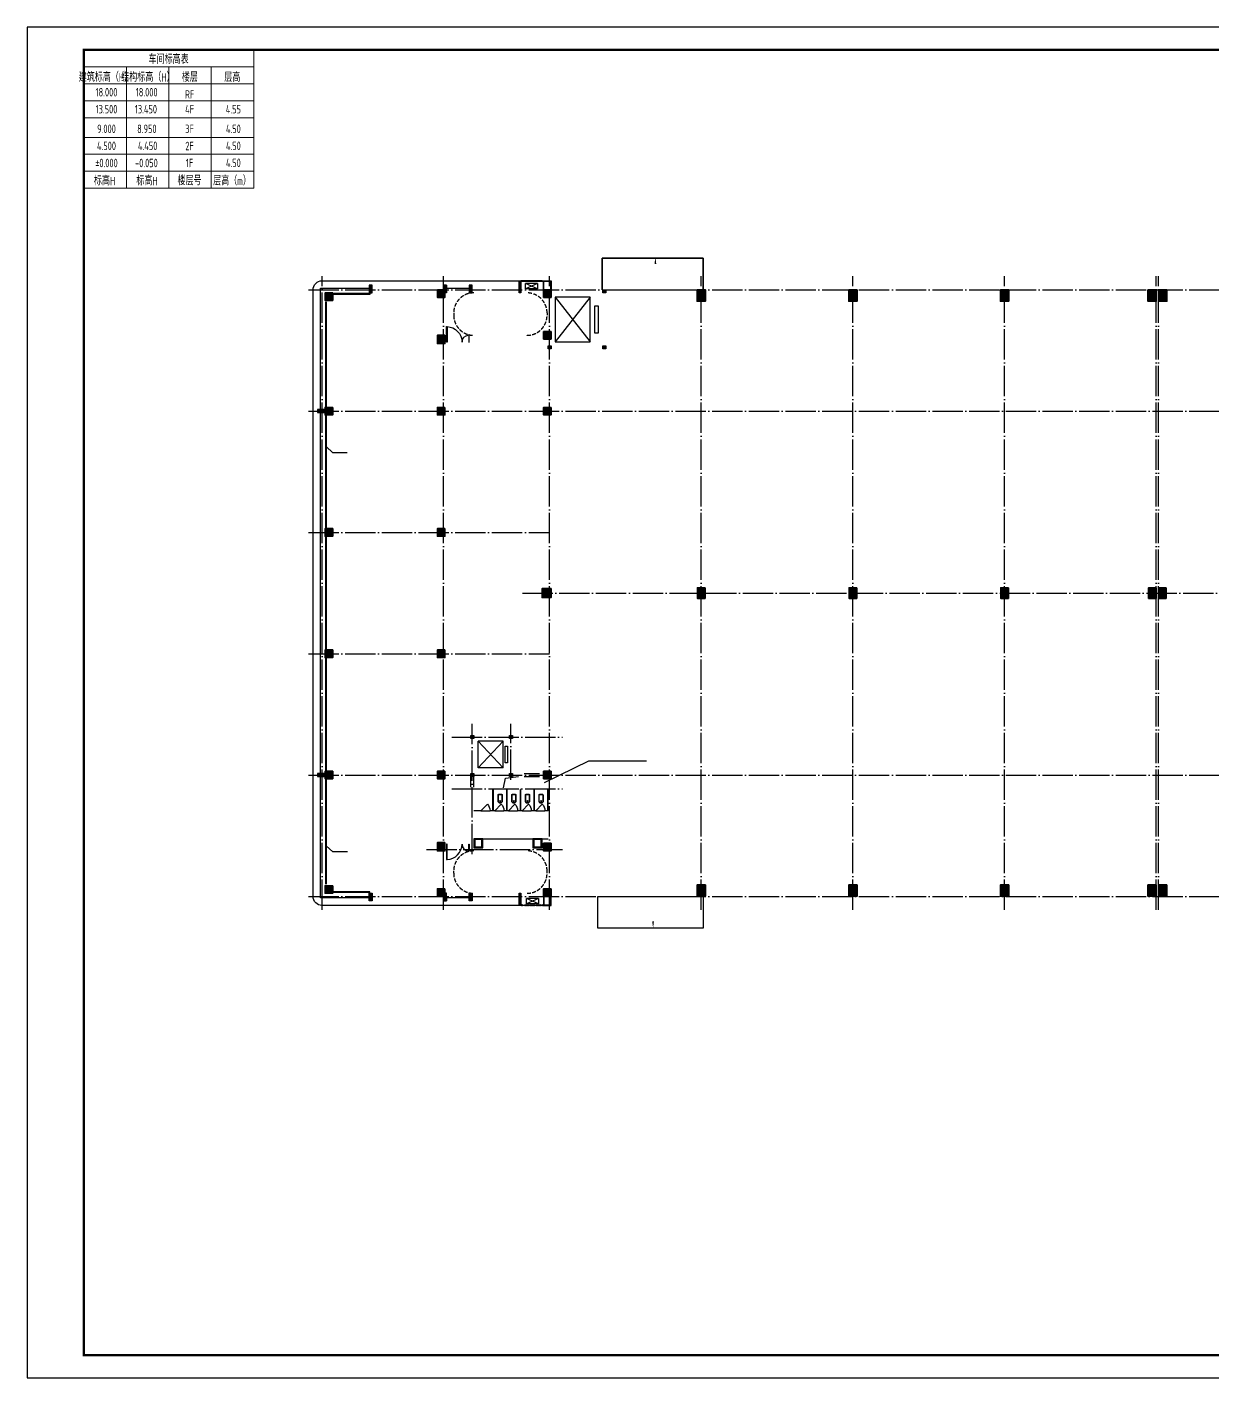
# Model space of a CAD drawing. Extents: x -1041549 to 749950, y -354245 to 17554.
# Drawn here: x 125569 to 203768, y -173636 to -84536 of the extents above; entities that cross this region are included whole.
import ezdxf
from ezdxf.enums import TextEntityAlignment as Align

# ---------------------------------------------------------------- set-up
doc = ezdxf.new("R2010")
doc.units = 0
doc.header["$LTSCALE"] = 1000
doc.header["$MEASUREMENT"] = 0
doc.linetypes.add('DASH', pattern=[0.35, 0.25, -0.1])
doc.linetypes.add('DOTE', pattern=[2.42, 2, -0.2, 0.02, -0.2])
for name, color, linetype in [('3T_GLASS', 5, 'Continuous'), ('AC', 252, 'Continuous'), ('DIM_SYMB', 3, 'Continuous'), ('DOTE', 1, 'Continuous'), ('EVTR', 2, 'Continuous'), ('K+T', 252, 'Continuous'), ('LATRINE', 6, 'Continuous'), ('PUB_DIM', 3, 'Continuous'), ('PUB_TITLE', 4, 'Continuous'), ('WALL', 4, 'Continuous'), ('WINDOW', 3, 'Continuous'), ('填充', 8, 'Continuous')]:
    doc.layers.add(name, color=color, linetype=linetype)
for name, color, linetype, lineweight in [('A-ANNO-TABS', 46, 'Continuous', 9), ('A-ANNO-TABS-TEXT', 7, 'Continuous', 15), ('砼柱', 2, 'Continuous', 35)]:
    doc.layers.add(name, color=color, linetype=linetype, lineweight=lineweight)
doc.styles.add('3-100', font='tssdeng.shx', dxfattribs={"width": 0.6, "bigfont": 'hztxt.shx'})

# ---------------------------------------------------------------- blocks, each defined once
blk = doc.blocks.new('A$C58C370F3')
at = {"layer": 'K+T'}
for points in [[(465, 138), (59, 138, 0.388189), (0, 88), (0, -88, 0.388189), (59, -138), (465, -138, 0.97895)], [(465, 118), (58, 118, 0.382017), (20, 86), (20, -86, 0.382017), (58, -118), (465, -118, 0.977255)]]:
    blk.add_lwpolyline(points, format="xyb", close=True, dxfattribs=at)
blk.add_circle((462, 0), 40, dxfattribs=at)
blk = doc.blocks.new('$DorLib2D$00000114')
at = {"color": 0}
blk.add_line((0.5, 0), (-0.21, 0.71), dxfattribs=at)
blk.add_arc((0.5, 0), 1, 135, 180, dxfattribs=at)
blk = doc.blocks.new('A$C03CD7C06')
at = {"layer": 'K+T'}
for p, q in [((-350, 1410), (-460, 1410)), ((-460, 1410), (-460, 0)), ((-440, 1390), (-350, 1390)), ((-440, 1390), (-440, 0)), ((-350, 1410), (250, 1410)), ((-350, 1390), (-350, 1410)), ((460, 1410), (250, 1410)), ((250, 1410), (250, 1390)), ((250, 1390), (440, 1390)), ((440, 1390), (440, 0)), ((460, 1410), (460, 0)), ((-440, 0), (-460, 0)), ((460, 0), (440, 0))]:
    blk.add_line(p, q, dxfattribs=at)
at = {"layer": 'K+T', "xscale": 600, "yscale": 600, "zscale": -600, "rotation": 180}
blk.add_blockref('$DorLib2D$00000114', (-50, 1400), dxfattribs=at)
at = {"layer": 'K+T', "rotation": 90}
blk.add_blockref('A$C58C370F3', (0, 310), dxfattribs=at)
blk = doc.blocks.new('A$C545B6328')
at = {"layer": 'AC'}
for p, q in [((400, 450), (-400, 450)), ((-400, 450), (-400, 100)), ((400, 450), (-400, 100)), ((400, 100), (-400, 450)), ((400, 100), (-400, 100)), ((400, 100), (400, 450))]:
    blk.add_line(p, q, dxfattribs=at)
blk = doc.blocks.new('A$Ca885ad99')
for points in [[(200, 2750), (200, 2550), (0, 2550), (0, 2750)], [(2700, 2750), (2700, 2550), (2500, 2550), (2500, 2750)], [(200, 200), (200, 0), (0, 0), (0, 200)], [(2700, 200), (2700, 0), (2500, 0), (2500, 200)]]:
    blk.add_lwpolyline(points, close=True)
for points in [[(200, 2750), (200, 2550), (0, 2750), (0, 2550)], [(2700, 2750), (2700, 2550), (2500, 2750), (2500, 2550)], [(200, 200), (200, 0), (0, 200), (0, 0)], [(2700, 200), (2700, 0), (2500, 200), (2500, 0)]]:
    blk.add_solid(points)
at = {"layer": 'EVTR'}
blk.add_line((575, 612), (575, 2262), dxfattribs=at)
blk.add_lwpolyline([(2325, 612), (2325, 2262), (575, 612), (2325, 612), (575, 2262), (2325, 2262)], dxfattribs=at)
blk.add_lwpolyline([(900, 475), (2000, 475), (2000, 337), (900, 337)], close=True, dxfattribs=at)
blk = doc.blocks.new('A$Ce6740713')
at = {"layer": 'WINDOW'}
blk.add_lwpolyline([(1464, 1024), (1464, 0), (1500, 0), (1500, 1024)], close=True, dxfattribs=at)
at = {"layer": 'WINDOW', "elevation": 0}
blk.add_lwpolyline([(36, 474), (36, 0), (0, 0), (0, 474)], close=True, dxfattribs=at)
at = {"layer": 'WINDOW'}
for centre, radius, start, end in [((1500, 0), 1025, 92.02674, 180), ((0, 0, 0), 475, 0, 85.62317)]:
    blk.add_arc(centre, radius, start, end, dxfattribs=at)
blk = doc.blocks.new('A$C332ca5f7')
at = {"layer": '填充'}
h = blk.add_hatch(color=256, dxfattribs=at)
h.dxf.hatch_style = 1
h.paths.add_polyline_path([(9255, 8445), (8755, 8445), (8755, 7945), (9255, 7945)])
h = blk.add_hatch(color=256, dxfattribs=at)
h.dxf.hatch_style = 1
h.paths.add_polyline_path([(16655, 8645), (16155, 8645), (16155, 8145), (16655, 8145)])
h = blk.add_hatch(color=256, dxfattribs=at)
h.dxf.hatch_style = 1
h.paths.add_polyline_path([(23655, 8645), (23155, 8645), (23155, 8145), (23655, 8145)])
h = blk.add_hatch(color=256, dxfattribs=at)
h.dxf.hatch_style = 1
h.paths.add_polyline_path([(33830, 8645), (33280, 8645), (33280, 7895), (33830, 7895)])
h = blk.add_hatch(color=256, dxfattribs=at)
h.dxf.hatch_style = 1
h.paths.add_polyline_path([(43830, 8645), (43280, 8645), (43280, 7895), (43830, 7895)])
h = blk.add_hatch(color=256, dxfattribs=at)
h.dxf.hatch_style = 1
h.paths.add_polyline_path([(53830, 8645), (53280, 8645), (53280, 7895), (53830, 7895)])
h = blk.add_hatch(color=256, dxfattribs=at)
h.dxf.hatch_style = 1
h.paths.add_polyline_path([(63555, 8645), (63005, 8645), (63005, 7895), (63555, 7895)])
h = blk.add_hatch(color=256, dxfattribs=at)
h.dxf.hatch_style = 1
h.paths.add_polyline_path([(64255, 8645), (63705, 8645), (63705, 7895), (64255, 7895)])
h = blk.add_hatch(color=256, dxfattribs=at)
h.dxf.hatch_style = 1
h.paths.add_polyline_path([(73980, 8645), (73430, 8645), (73430, 7895), (73980, 7895)])
h = blk.add_hatch(color=256, dxfattribs=at)
h.dxf.hatch_style = 1
h.paths.add_polyline_path([(83980, 8645), (83430, 8645), (83430, 7895), (83980, 7895)])
h = blk.add_hatch(color=256, dxfattribs=at)
h.dxf.hatch_style = 1
h.paths.add_polyline_path([(93980, 8645), (93430, 8645), (93430, 7895), (93980, 7895)])
h = blk.add_hatch(color=256, dxfattribs=at)
h.dxf.hatch_style = 1
h.paths.add_polyline_path([(103980, 8645), (103430, 8645), (103430, 7895), (103980, 7895)])
h = blk.add_hatch(color=256, dxfattribs=at)
h.dxf.hatch_style = 1
h.paths.add_polyline_path([(111305, 8645), (110755, 8645), (110755, 7895), (111305, 7895)])
h = blk.add_hatch(color=256, dxfattribs=at)
h.dxf.hatch_style = 1
h.paths.add_polyline_path([(116555, 8645), (116055, 8645), (116055, 8045), (116555, 8045)])
h = blk.add_hatch(color=256, dxfattribs=at)
h.dxf.hatch_style = 1
h.paths.add_polyline_path([(16655, 5645), (16155, 5645), (16155, 5095), (16655, 5095)])
h = blk.add_hatch(color=256, dxfattribs=at)
h.dxf.hatch_style = 1
h.paths.add_polyline_path([(23655, 5895), (23155, 5895), (23155, 5395), (23655, 5395)])
h = blk.add_hatch(color=256, dxfattribs=at)
h.dxf.hatch_style = 1
h.paths.add_polyline_path([(9255, 895), (8755, 895), (8755, 395), (9255, 395)])
h = blk.add_hatch(color=256, dxfattribs=at)
h.dxf.hatch_style = 1
h.paths.add_polyline_path([(16655, 895), (16155, 895), (16155, 395), (16655, 395)])
h = blk.add_hatch(color=256, dxfattribs=at)
h.dxf.hatch_style = 1
h.paths.add_polyline_path([(23655, 895), (23155, 895), (23155, 395), (23655, 395)])
h = blk.add_hatch(color=256, dxfattribs=at)
h.dxf.hatch_style = 1
h.paths.add_polyline_path([(111305, 895), (110905, 895), (110905, 395), (111305, 395)])
h = blk.add_hatch(color=256, dxfattribs=at)
h.dxf.hatch_style = 1
h.paths.add_polyline_path([(116555, 945), (116055, 945), (116055, 345), (116555, 345)])
h = blk.add_hatch(color=256, dxfattribs=at)
h.dxf.hatch_style = 1
h.paths.add_polyline_path([(9255, -7105), (8755, -7105), (8755, -7605), (9255, -7605)])
h = blk.add_hatch(color=256, dxfattribs=at)
h.dxf.hatch_style = 1
h.paths.add_polyline_path([(16655, -7105), (16155, -7105), (16155, -7605), (16655, -7605)])
h = blk.add_hatch(color=256, dxfattribs=at)
h.dxf.hatch_style = 1
h.paths.add_polyline_path([(23655, -11055), (23055, -11055), (23055, -11655), (23655, -11655)])
h = blk.add_hatch(color=256, dxfattribs=at)
h.dxf.hatch_style = 1
h.paths.add_polyline_path([(33805, -11005), (33305, -11005), (33305, -11705), (33805, -11705)])
h = blk.add_hatch(color=256, dxfattribs=at)
h.dxf.hatch_style = 1
h.paths.add_polyline_path([(43805, -11005), (43305, -11005), (43305, -11705), (43805, -11705)])
h = blk.add_hatch(color=256, dxfattribs=at)
h.dxf.hatch_style = 1
h.paths.add_polyline_path([(53805, -11005), (53305, -11005), (53305, -11705), (53805, -11705)])
h = blk.add_hatch(color=256, dxfattribs=at)
h.dxf.hatch_style = 1
h.paths.add_polyline_path([(63555, -11005), (63055, -11005), (63055, -11705), (63555, -11705)])
h = blk.add_hatch(color=256, dxfattribs=at)
h.dxf.hatch_style = 1
h.paths.add_polyline_path([(64205, -11005), (63705, -11005), (63705, -11705), (64205, -11705)])
h = blk.add_hatch(color=256, dxfattribs=at)
h.dxf.hatch_style = 1
h.paths.add_polyline_path([(73955, -11005), (73455, -11005), (73455, -11705), (73955, -11705)])
h = blk.add_hatch(color=256, dxfattribs=at)
h.dxf.hatch_style = 1
h.paths.add_polyline_path([(83955, -11005), (83455, -11005), (83455, -11705), (83955, -11705)])
h = blk.add_hatch(color=256, dxfattribs=at)
h.dxf.hatch_style = 1
h.paths.add_polyline_path([(93955, -11005), (93455, -11005), (93455, -11705), (93955, -11705)])
h = blk.add_hatch(color=256, dxfattribs=at)
h.dxf.hatch_style = 1
h.paths.add_polyline_path([(103955, -11005), (103455, -11005), (103455, -11705), (103955, -11705)])
h = blk.add_hatch(color=256, dxfattribs=at)
h.dxf.hatch_style = 1
h.paths.add_polyline_path([(111355, -11005), (110855, -11005), (110855, -11705), (111355, -11705)])
h = blk.add_hatch(color=256, dxfattribs=at)
h.dxf.hatch_style = 1
h.paths.add_polyline_path([(116555, -11055), (116055, -11055), (116055, -11655), (116555, -11655)])
h = blk.add_hatch(color=256, dxfattribs=at)
h.dxf.hatch_style = 1
h.paths.add_polyline_path([(9255, -15105), (8755, -15105), (8755, -15605), (9255, -15605)])
h = blk.add_hatch(color=256, dxfattribs=at)
h.dxf.hatch_style = 1
h.paths.add_polyline_path([(16655, -15105), (16155, -15105), (16155, -15605), (16655, -15605)])
h = blk.add_hatch(color=256, dxfattribs=at)
h.dxf.hatch_style = 1
h.paths.add_polyline_path([(9255, -23105), (8755, -23105), (8755, -23605), (9255, -23605)])
h = blk.add_hatch(color=256, dxfattribs=at)
h.dxf.hatch_style = 1
h.paths.add_polyline_path([(16655, -23105), (16155, -23105), (16155, -23605), (16655, -23605)])
h = blk.add_hatch(color=256, dxfattribs=at)
h.dxf.hatch_style = 1
h.paths.add_polyline_path([(23655, -23105), (23155, -23105), (23155, -23605), (23655, -23605)])
h = blk.add_hatch(color=256, dxfattribs=at)
h.dxf.hatch_style = 1
h.paths.add_polyline_path([(113555, -23105), (113155, -23105), (113155, -23605), (113555, -23605)])
h = blk.add_hatch(color=256, dxfattribs=at)
h.dxf.hatch_style = 1
h.paths.add_polyline_path([(116555, -23105), (116055, -23105), (116055, -23605), (116555, -23605)])
h = blk.add_hatch(color=256, dxfattribs=at)
h.dxf.hatch_style = 1
h.paths.add_polyline_path([(16655, -27805), (16155, -27805), (16155, -28355), (16655, -28355)])
h = blk.add_hatch(color=256, dxfattribs=at)
h.dxf.hatch_style = 1
h.paths.add_polyline_path([(23655, -27855), (23155, -27855), (23155, -28355), (23655, -28355)])
h = blk.add_hatch(color=256, dxfattribs=at)
h.dxf.hatch_style = 1
h.paths.add_polyline_path([(9255, -30655), (8755, -30655), (8755, -31155), (9255, -31155)])
h = blk.add_hatch(color=256, dxfattribs=at)
h.dxf.hatch_style = 1
h.paths.add_polyline_path([(16655, -30855), (16155, -30855), (16155, -31355), (16655, -31355)])
h = blk.add_hatch(color=256, dxfattribs=at)
h.dxf.hatch_style = 1
h.paths.add_polyline_path([(23655, -30855), (23155, -30855), (23155, -31355), (23655, -31355)])
h = blk.add_hatch(color=256, dxfattribs=at)
h.dxf.hatch_style = 1
h.paths.add_polyline_path([(33830, -30605), (33280, -30605), (33280, -31355), (33830, -31355)])
h = blk.add_hatch(color=256, dxfattribs=at)
h.dxf.hatch_style = 1
h.paths.add_polyline_path([(43830, -30605), (43280, -30605), (43280, -31355), (43830, -31355)])
h = blk.add_hatch(color=256, dxfattribs=at)
h.dxf.hatch_style = 1
h.paths.add_polyline_path([(53830, -30605), (53280, -30605), (53280, -31355), (53830, -31355)])
h = blk.add_hatch(color=256, dxfattribs=at)
h.dxf.hatch_style = 1
h.paths.add_polyline_path([(63555, -30605), (63005, -30605), (63005, -31355), (63555, -31355)])
h = blk.add_hatch(color=256, dxfattribs=at)
h.dxf.hatch_style = 1
h.paths.add_polyline_path([(64255, -30605), (63705, -30605), (63705, -31355), (64255, -31355)])
h = blk.add_hatch(color=256, dxfattribs=at)
h.dxf.hatch_style = 1
h.paths.add_polyline_path([(73980, -30605), (73430, -30605), (73430, -31355), (73980, -31355)])
h = blk.add_hatch(color=256, dxfattribs=at)
h.dxf.hatch_style = 1
h.paths.add_polyline_path([(83980, -30605), (83430, -30605), (83430, -31355), (83980, -31355)])
h = blk.add_hatch(color=256, dxfattribs=at)
h.dxf.hatch_style = 1
h.paths.add_polyline_path([(93980, -30605), (93430, -30605), (93430, -31355), (93980, -31355)])
h = blk.add_hatch(color=256, dxfattribs=at)
h.dxf.hatch_style = 1
h.paths.add_polyline_path([(103980, -30605), (103430, -30605), (103430, -31355), (103980, -31355)])
h = blk.add_hatch(color=256, dxfattribs=at)
h.dxf.hatch_style = 1
h.paths.add_polyline_path([(111305, -30605), (110755, -30605), (110755, -31355), (111305, -31355)])
h = blk.add_hatch(color=256, dxfattribs=at)
h.dxf.hatch_style = 1
h.paths.add_polyline_path([(113555, -31055), (113155, -31055), (113155, -31355), (113555, -31355)])
h = blk.add_hatch(color=256, dxfattribs=at)
h.dxf.hatch_style = 1
h.paths.add_polyline_path([(116555, -30855), (116055, -30855), (116055, -31355), (116555, -31355)])
at = {"layer": '砼柱', "lineweight": 35}
for points in [[(9255, 8445), (8755, 8445), (8755, 7945), (9255, 7945)], [(16655, 8645), (16155, 8645), (16155, 8145), (16655, 8145)], [(23655, 8645), (23155, 8645), (23155, 8145), (23655, 8145)], [(33830, 8645), (33280, 8645), (33280, 7895), (33830, 7895)], [(43830, 8645), (43280, 8645), (43280, 7895), (43830, 7895)], [(53830, 8645), (53280, 8645), (53280, 7895), (53830, 7895)], [(63555, 8645), (63005, 8645), (63005, 7895), (63555, 7895)], [(64255, 8645), (63705, 8645), (63705, 7895), (64255, 7895)], [(73980, 8645), (73430, 8645), (73430, 7895), (73980, 7895)], [(83980, 8645), (83430, 8645), (83430, 7895), (83980, 7895)], [(93980, 8645), (93430, 8645), (93430, 7895), (93980, 7895)], [(103980, 8645), (103430, 8645), (103430, 7895), (103980, 7895)], [(111305, 8645), (110755, 8645), (110755, 7895), (111305, 7895)], [(116555, 8645), (116055, 8645), (116055, 8045), (116555, 8045)], [(16655, 5645), (16155, 5645), (16155, 5095), (16655, 5095)], [(23655, 5895), (23155, 5895), (23155, 5395), (23655, 5395)], [(9255, 895), (8755, 895), (8755, 395), (9255, 395)], [(16655, 895), (16155, 895), (16155, 395), (16655, 395)], [(23655, 895), (23155, 895), (23155, 395), (23655, 395)], [(111305, 895), (110905, 895), (110905, 395), (111305, 395)], [(116555, 945), (116055, 945), (116055, 345), (116555, 345)], [(9255, -7105), (8755, -7105), (8755, -7605), (9255, -7605)], [(16655, -7105), (16155, -7105), (16155, -7605), (16655, -7605)], [(23655, -11055), (23055, -11055), (23055, -11655), (23655, -11655)], [(33805, -11005), (33305, -11005), (33305, -11705), (33805, -11705)], [(43805, -11005), (43305, -11005), (43305, -11705), (43805, -11705)], [(53805, -11005), (53305, -11005), (53305, -11705), (53805, -11705)], [(63555, -11005), (63055, -11005), (63055, -11705), (63555, -11705)], [(64205, -11005), (63705, -11005), (63705, -11705), (64205, -11705)], [(73955, -11005), (73455, -11005), (73455, -11705), (73955, -11705)], [(83955, -11005), (83455, -11005), (83455, -11705), (83955, -11705)], [(93955, -11005), (93455, -11005), (93455, -11705), (93955, -11705)], [(103955, -11005), (103455, -11005), (103455, -11705), (103955, -11705)], [(111355, -11005), (110855, -11005), (110855, -11705), (111355, -11705)], [(116555, -11055), (116055, -11055), (116055, -11655), (116555, -11655)], [(9255, -15105), (8755, -15105), (8755, -15605), (9255, -15605)], [(16655, -15105), (16155, -15105), (16155, -15605), (16655, -15605)], [(9255, -23105), (8755, -23105), (8755, -23605), (9255, -23605)], [(16655, -23105), (16155, -23105), (16155, -23605), (16655, -23605)], [(23655, -23105), (23155, -23105), (23155, -23605), (23655, -23605)], [(113555, -23105), (113155, -23105), (113155, -23605), (113555, -23605)], [(116555, -23105), (116055, -23105), (116055, -23605), (116555, -23605)], [(16655, -27805), (16155, -27805), (16155, -28355), (16655, -28355)], [(23655, -27855), (23155, -27855), (23155, -28355), (23655, -28355)], [(9255, -30655), (8755, -30655), (8755, -31155), (9255, -31155)], [(16655, -30855), (16155, -30855), (16155, -31355), (16655, -31355)], [(23655, -30855), (23155, -30855), (23155, -31355), (23655, -31355)], [(33830, -30605), (33280, -30605), (33280, -31355), (33830, -31355)], [(43830, -30605), (43280, -30605), (43280, -31355), (43830, -31355)], [(53830, -30605), (53280, -30605), (53280, -31355), (53830, -31355)], [(63555, -30605), (63005, -30605), (63005, -31355), (63555, -31355)], [(64255, -30605), (63705, -30605), (63705, -31355), (64255, -31355)], [(73980, -30605), (73430, -30605), (73430, -31355), (73980, -31355)], [(83980, -30605), (83430, -30605), (83430, -31355), (83980, -31355)], [(93980, -30605), (93430, -30605), (93430, -31355), (93980, -31355)], [(103980, -30605), (103430, -30605), (103430, -31355), (103980, -31355)], [(111305, -30605), (110755, -30605), (110755, -31355), (111305, -31355)], [(113555, -31055), (113155, -31055), (113155, -31355), (113555, -31355)], [(116555, -30855), (116055, -30855), (116055, -31355), (116555, -31355)]]:
    blk.add_lwpolyline(points, close=True, dxfattribs=at)

msp = doc.modelspace()

# ---------------------------------------------------------------- hatches: boundary and pattern name
h = msp.add_hatch(color=256)
h.dxf.hatch_style = 1
h.paths.add_polyline_path([(148327, -102069.9), (148327, -101569.9), (148127, -101569.9), (148127, -102069.9)])
h = msp.add_hatch(color=256)
h.dxf.hatch_style = 1
h.paths.add_polyline_path([(153227, -102069.9), (153027, -102069.9), (153027, -101569.9), (153227, -101569.9)])
h = msp.add_hatch(color=256)
h.dxf.hatch_style = 1
h.paths.add_polyline_path([(154927, -101569.9), (154727, -101569.9), (154727, -102069.9), (154927, -102069.9)])
h = msp.add_hatch(color=256)
h.dxf.hatch_style = 1
h.paths.add_polyline_path([(158027, -102069.9), (158027, -101269.9), (158127, -101269.9), (158127, -102069.9)])
h = msp.add_hatch(color=256)
h.dxf.hatch_style = 1
h.paths.add_polyline_path([(144727, -109969.9), (145227, -109969.9), (145227, -109769.9), (144727, -109769.9)])
h = msp.add_hatch(color=256)
h.dxf.hatch_style = 1
h.paths.add_polyline_path([(144727, -133969.9), (145227, -133969.9), (145227, -133769.9), (144727, -133769.9)])
h = msp.add_hatch(color=256)
h.dxf.hatch_style = 1
h.paths.add_polyline_path([(148327, -142169.9), (148127, -142169.9), (148127, -141669.9), (148327, -141669.9)])
h = msp.add_hatch(color=256)
h.dxf.hatch_style = 1
h.paths.add_polyline_path([(153027, -142169.9), (153227, -142169.9), (153227, -141669.9), (153027, -141669.9)])
h = msp.add_hatch(color=256)
h.dxf.hatch_style = 1
h.paths.add_polyline_path([(154927, -142169.9), (154727, -142169.9), (154727, -141669.9), (154927, -141669.9)])
h = msp.add_hatch(color=256)
h.dxf.hatch_style = 1
h.paths.add_polyline_path([(158127, -141669.9), (158127, -142469.9), (158027, -142469.9), (158027, -141669.9)])

# ---------------------------------------------------------------- linework, layer by layer
at = {"color": 5}
for p, q in [((145277, -109569.9), (145277, -102669.9)), ((145327, -109569.9), (145327, -102669.9)), ((145277, -117569.9), (145277, -110169.9)), ((145327, -117569.9), (145327, -110169.9)), ((145277, -125569.9), (145277, -118169.9)), ((145327, -125569.9), (145327, -118169.9)), ((145277, -133569.9), (145277, -126169.9)), ((145327, -133569.9), (145327, -126169.9)), ((145277, -141069.9), (145277, -134169.9)), ((145327, -141069.9), (145327, -134169.9))]:
    msp.add_line(p, q, dxfattribs=at)
at = {"color": 8}
for p, q in [((153702, -103394.9), (153702, -103544.9)), ((159862, -103394.9), (159862, -103544.9)), ((153702, -140344.9), (153702, -140194.9)), ((159862, -140344.9), (159862, -140194.9))]:
    msp.add_line(p, q, dxfattribs=at)
for p, q in [((154827, -134669.9), (154827, -133969.9)), ((155027, -134669.9), (155027, -133969.9)), ((158352, -133769.9), (159352, -133769.9)), ((158352, -133969.9), (159352, -133969.9))]:
    msp.add_line(p, q)
for points in [[(170152, -99769.9), (163502, -99769.9), (163502, -101869.9), (170152, -101869.9)], [(152627, -101869.9), (153127, -101869.9), (153127, -102369.9), (152627, -102369.9)], [(159627, -101869.9), (160127, -101869.9), (160127, -102369.9), (159627, -102369.9)], [(163527, -101869.9), (163727, -101869.9), (163727, -102069.9), (163527, -102069.9)], [(152627, -104869.9), (153127, -104869.9), (153127, -105419.9), (152627, -105419.9)], [(159627, -104619.9), (160127, -104619.9), (160127, -105119.9), (159627, -105119.9)], [(159927, -105569.9), (160127, -105569.9), (160127, -105769.9), (159927, -105769.9)], [(163527, -105569.9), (163727, -105569.9), (163727, -105769.9), (163527, -105769.9)], [(170152, -143969.9), (163202, -143969.9), (163202, -141869.9), (170152, -141869.9)]]:
    msp.add_lwpolyline(points, close=True)
msp.add_lwpolyline([(159627, -142469.9), (145027, -142469.9, -0.4142136), (144427, -141869.9), (144427, -101869.9, -0.4142136), (145027, -101269.9), (159627, -101269.9)], format="xyb")
at = {"color": 4}
for points in [[(153227, -102069.9), (153027, -102069.9), (153027, -101569.9), (153227, -101569.9)], [(154927, -101569.9), (154727, -101569.9), (154727, -102069.9), (154927, -102069.9)], [(148327, -142169.9), (148127, -142169.9), (148127, -141669.9), (148327, -141669.9)], [(153027, -142169.9), (153227, -142169.9), (153227, -141669.9), (153027, -141669.9)], [(154927, -142169.9), (154727, -142169.9), (154727, -141669.9), (154927, -141669.9)]]:
    msp.add_lwpolyline(points, close=True, dxfattribs=at)
at = {"color": 2}
for points in [[(158177, -101269.9), (158197, -101269.9), (158197, -101319.9), (158177, -101319.9), (158177, -101269.9)], [(158247, -101269.9), (158267, -101269.9), (158267, -101319.9), (158247, -101319.9), (158247, -101269.9)], [(158317, -101269.9), (158337, -101269.9), (158337, -101319.9), (158317, -101319.9), (158317, -101269.9)], [(158387, -101269.9), (158407, -101269.9), (158407, -101319.9), (158387, -101319.9), (158387, -101269.9)], [(158457, -101269.9), (158477, -101269.9), (158477, -101319.9), (158457, -101319.9), (158457, -101269.9)], [(158527, -101269.9), (158547, -101269.9), (158547, -101319.9), (158527, -101319.9), (158527, -101269.9)], [(158597, -101269.9), (158617, -101269.9), (158617, -101319.9), (158597, -101319.9), (158597, -101269.9)], [(158667, -101269.9), (158687, -101269.9), (158687, -101319.9), (158667, -101319.9), (158667, -101269.9)], [(158737, -101269.9), (158757, -101269.9), (158757, -101319.9), (158737, -101319.9), (158737, -101269.9)], [(158807, -101269.9), (158827, -101269.9), (158827, -101319.9), (158807, -101319.9), (158807, -101269.9)], [(158877, -101269.9), (158897, -101269.9), (158897, -101319.9), (158877, -101319.9), (158877, -101269.9)], [(158947, -101269.9), (158967, -101269.9), (158967, -101319.9), (158947, -101319.9), (158947, -101269.9)], [(159017, -101269.9), (159037, -101269.9), (159037, -101319.9), (159017, -101319.9), (159017, -101269.9)], [(159087, -101269.9), (159107, -101269.9), (159107, -101319.9), (159087, -101319.9), (159087, -101269.9)], [(159157, -101269.9), (159177, -101269.9), (159177, -101319.9), (159157, -101319.9), (159157, -101269.9)], [(159227, -101269.9), (159247, -101269.9), (159247, -101319.9), (159227, -101319.9), (159227, -101269.9)], [(159297, -101269.9), (159317, -101269.9), (159317, -101319.9), (159297, -101319.9), (159297, -101269.9)], [(159367, -101269.9), (159387, -101269.9), (159387, -101319.9), (159367, -101319.9), (159367, -101269.9)], [(159437, -101269.9), (159457, -101269.9), (159457, -101319.9), (159437, -101319.9), (159437, -101269.9)], [(159507, -101269.9), (159527, -101269.9), (159527, -101319.9), (159507, -101319.9), (159507, -101269.9)], [(159577, -101269.9), (159597, -101269.9), (159597, -101319.9), (159577, -101319.9), (159577, -101269.9)], [(158177, -142469.9), (158197, -142469.9), (158197, -142419.9), (158177, -142419.9), (158177, -142469.9)], [(158247, -142469.9), (158267, -142469.9), (158267, -142419.9), (158247, -142419.9), (158247, -142469.9)], [(158317, -142469.9), (158337, -142469.9), (158337, -142419.9), (158317, -142419.9), (158317, -142469.9)], [(158387, -142469.9), (158407, -142469.9), (158407, -142419.9), (158387, -142419.9), (158387, -142469.9)], [(158457, -142469.9), (158477, -142469.9), (158477, -142419.9), (158457, -142419.9), (158457, -142469.9)], [(158527, -142469.9), (158547, -142469.9), (158547, -142419.9), (158527, -142419.9), (158527, -142469.9)], [(158597, -142469.9), (158617, -142469.9), (158617, -142419.9), (158597, -142419.9), (158597, -142469.9)], [(158667, -142469.9), (158687, -142469.9), (158687, -142419.9), (158667, -142419.9), (158667, -142469.9)], [(158737, -142469.9), (158757, -142469.9), (158757, -142419.9), (158737, -142419.9), (158737, -142469.9)], [(158807, -142469.9), (158827, -142469.9), (158827, -142419.9), (158807, -142419.9), (158807, -142469.9)], [(158877, -142469.9), (158897, -142469.9), (158897, -142419.9), (158877, -142419.9), (158877, -142469.9)], [(158947, -142469.9), (158967, -142469.9), (158967, -142419.9), (158947, -142419.9), (158947, -142469.9)], [(159017, -142469.9), (159037, -142469.9), (159037, -142419.9), (159017, -142419.9), (159017, -142469.9)], [(159087, -142469.9), (159107, -142469.9), (159107, -142419.9), (159087, -142419.9), (159087, -142469.9)], [(159157, -142469.9), (159177, -142469.9), (159177, -142419.9), (159157, -142419.9), (159157, -142469.9)], [(159227, -142469.9), (159247, -142469.9), (159247, -142419.9), (159227, -142419.9), (159227, -142469.9)], [(159297, -142469.9), (159317, -142469.9), (159317, -142419.9), (159297, -142419.9), (159297, -142469.9)], [(159367, -142469.9), (159387, -142469.9), (159387, -142419.9), (159367, -142419.9), (159367, -142469.9)], [(159437, -142469.9), (159457, -142469.9), (159457, -142419.9), (159437, -142419.9), (159437, -142469.9)], [(159507, -142469.9), (159527, -142469.9), (159527, -142419.9), (159507, -142419.9), (159507, -142469.9)], [(159577, -142469.9), (159597, -142469.9), (159597, -142419.9), (159577, -142419.9), (159577, -142469.9)]]:
    msp.add_lwpolyline(points, dxfattribs=at)
for points in [[(159627, -101869.9), (159627, -101269.9), (160127, -101269.9), (160127, -101869.9)], [(159657, -101869.9), (159657, -101299.9), (160097, -101299.9), (160097, -101869.9)], [(179777, -102149.9), (179777, -101869.9), (180277, -101869.9), (180277, -102069.9)], [(159627, -141869.9), (159627, -142469.9), (160127, -142469.9), (160127, -141869.9)], [(159657, -141869.9), (159657, -142439.9), (160097, -142439.9), (160097, -141869.9)]]:
    msp.add_lwpolyline(points)
at = {"color": 8}
for points in [[(148327, -141972.6), (144927, -141972.6), (144927, -101769.9), (148327, -101769.9)], [(153027, -101769.9), (154927, -101769.9)], [(156977, -134719.9), (157119.3, -134085.3), (157977, -133969.9)], [(154727, -141972.6), (153227, -141972.6)]]:
    msp.add_lwpolyline(points, dxfattribs=at)
at = {"color": 5}
for points in [[(148127, -102069.9), (148127, -102119.9), (145727, -102119.9)], [(148177, -102069.9), (148177, -102169.9), (145727, -102169.9)], [(148177, -141669.9), (148177, -141569.9), (145727, -141569.9)], [(148127, -141669.9), (148127, -141619.9), (145727, -141619.9)]]:
    msp.add_lwpolyline(points, dxfattribs=at)
at = {"color": 8, "linetype": 'DASH'}
for centre, start, end in [((155027, -103394.9), 90, 180), ((158537, -103394.9), 0, 90), ((155027, -103544.9), 180, 270), ((158537, -103544.9), 270, 0), ((155027, -140194.9), 90, 180), ((158537, -140194.9), 0, 90), ((155027, -140344.9), 180, 270), ((158537, -140344.9), 270, 0)]:
    msp.add_arc(centre, 1325, start, end, dxfattribs=at)
for points in [[(163527, -101869.9), (163727, -101869.9), (163527, -102069.9), (163727, -102069.9)], [(159927, -105569.9), (160127, -105569.9), (159927, -105769.9), (160127, -105769.9)], [(163527, -105569.9), (163727, -105569.9), (163527, -105769.9), (163727, -105769.9)], [(172925.7, -143080.1), (172025.7, -143080.1), (172475.7, -142630.1), (172925.7, -143080.1)], [(192925.7, -143080.1), (192025.7, -143080.1), (192475.7, -142630.1), (192925.7, -143080.1)]]:
    msp.add_solid(points)
at = {"layer": '3T_GLASS'}
msp.add_lwpolyline([(163502, -101869.9), (163502, -99769.9), (170152, -99769.9), (170152, -101869.9)], dxfattribs=at)
at = {"layer": 'A-ANNO-TABS'}
for p, q in [((129319.3, -95171.8), (129319.3, -86035.6)), ((129319.3, -87155.6), (140519.3, -87155.6)), ((132119.3, -95171.8), (132119.3, -87155.6)), ((134919.3, -95171.8), (134919.3, -87155.6)), ((137719.3, -95171.8), (137719.3, -87155.6)), ((129319.3, -88275.6), (140519.3, -88275.6)), ((129319.3, -88275.6), (140519.3, -88275.6)), ((129319.3, -89395.6), (140519.3, -89395.6)), ((129319.3, -90515.6), (140519.3, -90515.6)), ((129319.3, -91811.8), (140519.3, -91811.8)), ((129319.3, -92931.8), (140519.3, -92931.8)), ((129319.3, -94051.8), (140519.3, -94051.8))]:
    msp.add_line(p, q, dxfattribs=at)
for points in [[(140519.3, -95171.8), (140519.3, -86035.6), (129319.3, -86035.6)], [(140519.3, -95171.8), (129319.3, -95171.8)]]:
    msp.add_lwpolyline(points, dxfattribs=at)
at = {"layer": 'DIM_SYMB'}
for points in [[(167003, -101836.2, 0, 0, 0), (167003, -99713.3, 0, 120, 0), (167003, -100163.3, 0, 0, 0)], [(166850.8, -141839.3, 0, 0, 0), (166850.8, -143962.2, 0, 120, 0), (166850.8, -143512.2, 0, 0, 0)]]:
    msp.add_lwpolyline(points, format="xyseb", dxfattribs=at)
at = {"layer": 'DOTE', "linetype": 'DOTE'}
for p, q in [((145027, -142769.9), (145027, -100969.9)), ((153027, -142769.9), (153027, -100969.9)), ((160027, -142769.9), (160027, -100969.9)), ((170027, -142769.9), (170027, -100969.9)), ((180027, -142769.9), (180027, -100969.9)), ((190027, -142769.9), (190027, -100969.9)), ((200027, -142769.9), (200027, -100969.9)), ((200177, -142769.9), (200177, -100969.9)), ((144127, -101869.9), (255433.9, -101869.9)), ((144127, -109869.9), (256983.9, -109869.9)), ((144127, -117869.9), (160027, -117869.9)), ((158245.2, -121869.9), (256983.9, -121869.9)), ((144127, -125869.9), (160027, -125869.9)), ((154927, -139091.1), (154927, -130490.5)), ((157477, -134189.4), (157477, -130490.5)), ((153574.1, -131369.9), (160884.7, -131369.9)), ((144127, -133869.9), (257027, -133869.9)), ((153574.1, -134769.9), (160884.7, -134769.9)), ((151910.5, -138769.9), (160884.7, -138769.9)), ((144127, -141869.9), (253927, -141869.9))]:
    msp.add_line(p, q, dxfattribs=at)
at = {"layer": 'EVTR'}
for p, q in [((162702, -102349.9), (160402, -102349.9)), ((160402, -102349.9), (160402, -105289.9)), ((162702, -102349.9), (160402, -105289.9)), ((160402, -102349.9), (162702, -105289.9)), ((162702, -105289.9), (162702, -102349.9)), ((163252, -102944.9), (162977, -102944.9)), ((162977, -102944.9), (162977, -104694.9)), ((163252, -104694.9), (163252, -102944.9)), ((162977, -104694.9), (163252, -104694.9)), ((160402, -105289.9), (162702, -105289.9))]:
    msp.add_line(p, q, dxfattribs=at)
at = {"layer": 'K+T'}
for p, q in [((156287, -136209.9), (156287, -134819.9)), ((155497, -136229.9), (155027, -136229.9)), ((155047, -136209.9), (155497, -136209.9)), ((155497, -136209.9), (155497, -136229.9)), ((155497, -136229.9), (156097, -136229.9)), ((156097, -136229.9), (156097, -136209.9)), ((156097, -136209.9), (156287, -136209.9)), ((156307, -136229.9), (156097, -136229.9)), ((155027, -138069.9), (159927, -138069.9))]:
    msp.add_line(p, q, dxfattribs=at)
for points in [[(155027, -138069.9), (155027, -138669.9), (155627, -138669.9), (155627, -138069.9), (155027, -138069.9)], [(158927, -138069.9), (158927, -138669.9), (159527, -138669.9), (159527, -138069.9), (158927, -138069.9)]]:
    msp.add_lwpolyline(points, dxfattribs=at)
for points in [[(155087, -138129.9), (155087, -138609.9), (155567, -138609.9), (155567, -138129.9)], [(158987, -138129.9), (158987, -138609.9), (159467, -138609.9), (159467, -138129.9)]]:
    msp.add_lwpolyline(points, close=True, dxfattribs=at)
at = {"layer": 'LATRINE'}
for p, q in [((159527, -101269.9), (158127, -101269.9)), ((159527, -101269.9), (158127, -101269.9)), ((159627, -101319.9), (158127, -101319.9))]:
    msp.add_line(p, q, dxfattribs=at)
at = {"layer": 'PUB_DIM'}
for p, q in [((145732.3, -112623.7), (145289.8, -112212.4)), ((146689.2, -112623.7), (145732.3, -112623.7)), ((162584.2, -132945.2), (159679, -134385.5)), ((166410.9, -132945.2), (162584.2, -132945.2)), ((145734.6, -138939.7), (145292.2, -138528.5)), ((146691.5, -138939.7), (145734.6, -138939.7))]:
    msp.add_line(p, q, dxfattribs=at)
at = {"layer": 'PUB_TITLE'}
msp.add_lwpolyline([(125569.3, -173635.6), (283219.3, -173635.6), (283219.3, -84535.6), (125569.3, -84535.6)], close=True, dxfattribs=at)
at = {"layer": 'PUB_TITLE', "const_width": 150}
msp.add_lwpolyline([(129319.3, -172135.6), (281719.3, -172135.6), (281719.3, -86035.6), (129319.3, -86035.6)], close=True, dxfattribs=at)
at = {"layer": 'WALL'}
for points in [[(148327, -102069.9), (148327, -101569.9), (148127, -101569.9), (148127, -102069.9), (148327, -102069.9)], [(153227, -101869.9), (153227, -101569.9), (153027, -101569.9), (153027, -101869.9), (153227, -101869.9)], [(154927, -101869.9), (154927, -101569.9), (154727, -101569.9), (154727, -101869.9), (154927, -101869.9)], [(158027, -102069.9), (158027, -101269.9), (158127, -101269.9), (158127, -102069.9), (158027, -102069.9)], [(158027, -102069.9), (158027, -101269.9), (158127, -101269.9), (158127, -102069.9), (158027, -102069.9)], [(148327, -141869.9), (148327, -142169.9), (148127, -142169.9), (148127, -141869.9), (148327, -141869.9)], [(153227, -141869.9), (153227, -142169.9), (153027, -142169.9), (153027, -141869.9), (153227, -141869.9)], [(154927, -141869.9), (154927, -142169.9), (154727, -142169.9), (154727, -141869.9), (154927, -141869.9)], [(158127, -141669.9), (158127, -142469.9), (158027, -142469.9), (158027, -141669.9), (158127, -141669.9)]]:
    msp.add_lwpolyline(points, dxfattribs=at)
for points in [[(144727, -109969.9), (145227, -109969.9), (145227, -109769.9), (144727, -109769.9)], [(144727, -133969.9), (145227, -133969.9), (145227, -133769.9), (144727, -133769.9)]]:
    msp.add_lwpolyline(points, close=True, dxfattribs=at)

# ---------------------------------------------------------------- block references
at = {"xscale": -1, "rotation": 180}
for name, p in [('A$C545B6328', (158827, -101351)), ('A$C545B6328', (158827, -101351)), ('A$C03CD7C06', (156767, -134819.9)), ('A$C03CD7C06', (157667, -134819.9)), ('A$C03CD7C06', (158567, -134819.9)), ('A$C03CD7C06', (159467, -134819.9)), ('A$C545B6328', (158895.4, -141906))]:
    msp.add_blockref(name, p, dxfattribs=at)
msp.add_blockref('A$C332ca5f7', (136472.1, -110514.4))
at = {"color": 6, "xscale": -1}
msp.add_blockref('A$Ce6740713', (154727, -105319.9), dxfattribs=at)
at = {"rotation": 90}
msp.add_blockref('A$Ca885ad99', (157577, -133969.9), dxfattribs=at)
at = {"color": 6, "rotation": 180}
msp.add_blockref('A$Ce6740713', (154727, -138419.9), dxfattribs=at)
at = {"layer": 'K+T', "xscale": -600, "yscale": 600, "zscale": -600}
msp.add_blockref('$DorLib2D$00000114', (155797, -136219.9), dxfattribs=at)

# ---------------------------------------------------------------- texts
at = {"layer": 'A-ANNO-TABS-TEXT', "style": '3-100', "width": 0.7}
for s, p in [('车间标高表', (134905.9, -86603.2)), ('建筑标高（H）', (130739.1, -87787.3)), ('结构标高（H）', (133539.1, -87787.3)), ('楼层', (136304.8, -87795.5)), ('层高', (139104.8, -87795.5)), ('18.000', (130808.9, -88835.6)), ('18.000', (133458.3, -88835.6)), ('RF', (136287.3, -88981.8)), ('13.500', (130808.9, -89955.6)), ('13.450', (133409.3, -89955.6)), ('4F', (136287.3, -89955.6)), ('4.55', (139175.3, -89955.6)), ('9.000', (130808.9, -91251.8)), ('8.950', (133471.6, -91251.8)), ('3F', (136287.3, -91251.8)), ('4.50', (139175.3, -91251.8)), ('4.500', (130808.9, -92371.8)), ('4.450', (133523, -92371.8)), ('2F', (136287.3, -92382.7)), ('4.50', (139175.3, -92371.8)), ('%%P0.000', (130808.9, -93502.7)), ('-0.050', (133441.9, -93502.7)), ('1F', (136287.3, -93502.7)), ('4.50', (139175.3, -93491.8)), ('标高H', (130682, -94622.7)), ('标高H', (133482, -94622.7)), ('楼层号', (136287.3, -94611.8)), ('层高（m）', (139087.3, -94618.6))]:
    msp.add_text(s, height=560, dxfattribs=at).set_placement(p, align=Align.MIDDLE)

doc.saveas('drawing.dxf')
